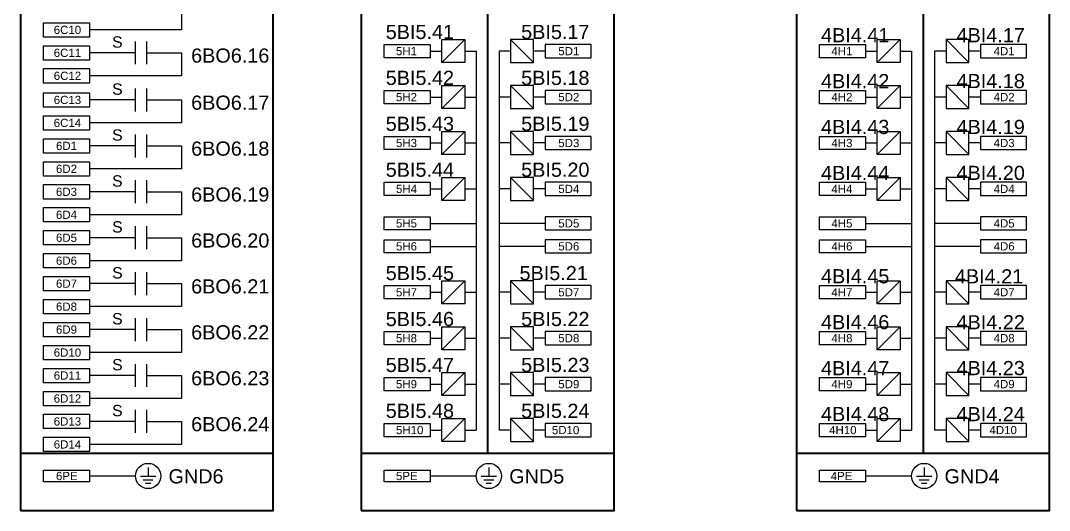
# Model space of a CAD drawing. Extents: x -144 to 228, y -238 to 10.
# Drawn here: x -144 to 31.5, y -231.3 to -147.7 of the extents above; entities that cross this region are included whole.
import ezdxf
from ezdxf.enums import TextEntityAlignment as Align

# ---------------------------------------------------------------- set-up
doc = ezdxf.new("R2010")
doc.units = 0
doc.header["$LTSCALE"] = 5
doc.header["$MEASUREMENT"] = 0
doc.styles.get("Standard").update_dxf_attribs({"font": 'arial.ttf'})

msp = doc.modelspace()

# ---------------------------------------------------------------- linework, layer by layer
at = {"lineweight": 35}
for p, q in [((-64.34, 0), (-64.34, -221.48)), ((9.93, 0), (9.93, -221.48)), ((-144.02, -221.48), (-100.9, -221.48)), ((-85.9, -221.48), (-42.78, -221.48)), ((-11.63, -221.48), (31.49, -221.48))]:
    msp.add_line(p, q, dxfattribs=at)
at = {"lineweight": 25}
for p, q in [((-68.26, -150.92), (-72.18, -154.84)), ((-60.42, -150.92), (-56.5, -154.84)), ((6.01, -150.92), (2.09, -154.84)), ((13.85, -150.92), (17.77, -154.84)), ((-124.42, -155.13), (-124.42, -151.22)), ((-122.46, -155.13), (-122.46, -151.22)), ((-124.42, -153.17), (-132.26, -153.17)), ((-122.46, -153.17), (-116.58, -153.17)), ((-74.14, -152.88), (-72.18, -152.88)), ((-54.54, -152.88), (-56.5, -152.88)), ((0.13, -152.88), (2.09, -152.88)), ((19.73, -152.88), (17.77, -152.88)), ((-124.42, -163.17), (-124.42, -159.25)), ((-122.46, -163.17), (-122.46, -159.25)), ((-68.26, -158.76), (-72.18, -162.68)), ((-60.42, -158.76), (-56.5, -162.68)), ((6.01, -158.76), (2.09, -162.68)), ((13.85, -158.76), (17.77, -162.68)), ((-124.42, -161.21), (-132.26, -161.21)), ((-122.46, -161.21), (-116.58, -161.21)), ((-74.14, -160.72), (-72.18, -160.72)), ((-54.54, -160.72), (-56.5, -160.72)), ((0.13, -160.72), (2.09, -160.72)), ((19.73, -160.72), (17.77, -160.72)), ((-68.26, -166.6), (-72.18, -170.52)), ((-60.42, -166.6), (-56.5, -170.52)), ((6.01, -166.6), (2.09, -170.52)), ((13.85, -166.6), (17.77, -170.52)), ((-124.42, -171.01), (-124.42, -167.09)), ((-122.46, -171.01), (-122.46, -167.09)), ((-124.42, -169.05), (-132.26, -169.05)), ((-122.46, -169.05), (-116.58, -169.05)), ((-74.14, -168.56), (-72.18, -168.56)), ((-54.54, -168.56), (-56.5, -168.56)), ((0.13, -168.56), (2.09, -168.56)), ((19.73, -168.56), (17.77, -168.56)), ((-124.42, -178.85), (-124.42, -174.93)), ((-122.46, -178.85), (-122.46, -174.93)), ((-68.26, -174.44), (-72.18, -178.36)), ((-60.42, -174.44), (-56.5, -178.36)), ((6.01, -174.44), (2.09, -178.36)), ((13.85, -174.44), (17.77, -178.36)), ((-124.42, -176.89), (-132.26, -176.89)), ((-122.46, -176.89), (-116.58, -176.89)), ((-74.14, -176.4), (-72.18, -176.4)), ((-54.54, -176.4), (-56.5, -176.4)), ((0.13, -176.4), (2.09, -176.4)), ((19.73, -176.4), (17.77, -176.4)), ((-74.14, -182.28), (-68.26, -182.28)), ((-54.54, -182.28), (-60.42, -182.28)), ((0.13, -182.28), (6.01, -182.28)), ((19.73, -182.28), (13.85, -182.28)), ((-124.42, -186.69), (-124.42, -182.77)), ((-122.46, -186.69), (-122.46, -182.77)), ((-124.42, -184.73), (-132.26, -184.73)), ((-122.46, -184.73), (-116.58, -184.73)), ((-74.14, -186.2), (-68.26, -186.2)), ((-54.54, -186.2), (-60.42, -186.2)), ((0.13, -186.2), (6.01, -186.2)), ((19.73, -186.2), (13.85, -186.2)), ((-124.42, -194.53), (-124.42, -190.61)), ((-122.46, -194.53), (-122.46, -190.61)), ((-124.42, -192.57), (-132.26, -192.57)), ((-122.46, -192.57), (-116.58, -192.57)), ((-68.26, -192.08), (-72.18, -196)), ((-60.42, -192.08), (-56.5, -196)), ((6.01, -192.08), (2.09, -196)), ((13.85, -192.08), (17.77, -196)), ((-74.14, -194.04), (-72.18, -194.04)), ((-54.54, -194.04), (-56.5, -194.04)), ((0.13, -194.04), (2.09, -194.04)), ((19.73, -194.04), (17.77, -194.04)), ((-124.42, -202.37), (-124.42, -198.45)), ((-122.46, -202.37), (-122.46, -198.45)), ((-68.26, -199.92), (-72.18, -203.84)), ((-60.42, -199.92), (-56.5, -203.84)), ((6.01, -199.92), (2.09, -203.84)), ((13.85, -199.92), (17.77, -203.84)), ((-124.42, -200.41), (-132.26, -200.41)), ((-122.46, -200.41), (-116.58, -200.41)), ((-74.14, -201.88), (-72.18, -201.88)), ((-54.54, -201.88), (-56.5, -201.88)), ((0.13, -201.88), (2.09, -201.88)), ((19.73, -201.88), (17.77, -201.88)), ((-124.42, -210.21), (-124.42, -206.29)), ((-122.46, -210.21), (-122.46, -206.29)), ((-124.42, -208.25), (-132.26, -208.25)), ((-122.46, -208.25), (-116.58, -208.25)), ((-68.26, -207.76), (-72.18, -211.68)), ((-60.42, -207.76), (-56.5, -211.68)), ((6.01, -207.76), (2.09, -211.68)), ((13.85, -207.76), (17.77, -211.68)), ((-74.14, -209.72), (-72.18, -209.72)), ((-54.54, -209.72), (-56.5, -209.72)), ((0.13, -209.72), (2.09, -209.72)), ((19.73, -209.72), (17.77, -209.72)), ((-124.42, -218.05), (-124.42, -214.13)), ((-122.46, -218.05), (-122.46, -214.13)), ((-68.26, -215.6), (-72.18, -219.52)), ((-60.42, -215.6), (-56.5, -219.52)), ((6.01, -215.6), (2.09, -219.52)), ((13.85, -215.6), (17.77, -219.52)), ((-124.42, -216.09), (-132.26, -216.09)), ((-122.46, -216.09), (-116.58, -216.09)), ((-74.14, -217.56), (-72.18, -217.56)), ((-54.54, -217.56), (-56.5, -217.56)), ((0.13, -217.56), (2.09, -217.56)), ((19.73, -217.56), (17.77, -217.56)), ((-122.26, -223.93), (-122.26, -225.5)), ((-64.14, -223.93), (-64.14, -225.5)), ((10.13, -223.93), (10.13, -225.5)), ((-132.26, -225.4), (-124.42, -225.4)), ((-120.96, -225.51), (-123.56, -225.51)), ((-121.43, -226.09), (-123.09, -226.09)), ((-74.14, -225.4), (-66.3, -225.4)), ((-62.84, -225.51), (-65.44, -225.51)), ((-63.31, -226.09), (-64.97, -226.09)), ((0.13, -225.4), (7.97, -225.4)), ((11.43, -225.51), (8.82, -225.51)), ((10.96, -226.09), (9.29, -226.09)), ((-121.79, -226.67), (-122.73, -226.67)), ((-63.67, -226.67), (-64.61, -226.67)), ((10.6, -226.67), (9.66, -226.67))]:
    msp.add_line(p, q, dxfattribs=at)
at = {"lineweight": 35}
for points in [[(-144.02, -231.28), (-100.9, -231.28), (-100.9, 0), (-144.02, 0), (-144.02, -231.28)], [(-85.9, -231.28), (-42.78, -231.28), (-42.78, 0), (-85.9, 0), (-85.9, -231.28)], [(-11.63, -231.28), (31.49, -231.28), (31.49, 0), (-11.63, 0), (-11.63, -231.28)]]:
    msp.add_lwpolyline(points, close=True, dxfattribs=at)
at = {"lineweight": 25}
for points in [[(-116.58, -145.33), (-116.58, -149.25), (-132.26, -149.25)], [(-116.58, -153.17), (-116.58, -157.09), (-132.26, -157.09)], [(-68.26, -152.88), (-66.3, -152.88), (-66.3, -160.72)], [(-60.42, -152.88), (-62.38, -152.88), (-62.38, -160.72)], [(6.01, -152.88), (7.97, -152.88), (7.97, -160.72)], [(13.85, -152.88), (11.89, -152.88), (11.89, -160.72)], [(-116.58, -161.21), (-116.58, -165.13), (-132.26, -165.13)], [(-68.26, -160.72), (-66.3, -160.72), (-66.3, -168.56)], [(-60.42, -160.72), (-62.38, -160.72), (-62.38, -168.56)], [(6.01, -160.72), (7.97, -160.72), (7.97, -168.56)], [(13.85, -160.72), (11.89, -160.72), (11.89, -168.56)], [(-116.58, -169.05), (-116.58, -172.97), (-132.26, -172.97)], [(-68.26, -168.56), (-66.3, -168.56), (-66.3, -176.4)], [(-60.42, -168.56), (-62.38, -168.56), (-62.38, -176.4)], [(6.01, -168.56), (7.97, -168.56), (7.97, -176.4)], [(13.85, -168.56), (11.89, -168.56), (11.89, -176.4)], [(-116.58, -176.89), (-116.58, -180.81), (-132.26, -180.81)], [(-68.26, -176.4), (-66.3, -176.4), (-66.3, -184.24)], [(-60.42, -176.4), (-62.38, -176.4), (-62.38, -184.24)], [(6.01, -176.4), (7.97, -176.4), (7.97, -184.24)], [(13.85, -176.4), (11.89, -176.4), (11.89, -184.24)], [(-68.26, -182.28), (-66.3, -182.28), (-66.3, -188.16)], [(-60.42, -182.28), (-62.38, -182.28), (-62.38, -190.12)], [(6.01, -182.28), (7.97, -182.28), (7.97, -188.16)], [(13.85, -182.28), (11.89, -182.28), (11.89, -190.12)], [(-116.58, -184.73), (-116.58, -188.65), (-132.26, -188.65)], [(-68.26, -186.2), (-66.3, -186.2), (-66.3, -194.04)], [(-60.42, -186.2), (-62.38, -186.2), (-62.38, -194.04)], [(6.01, -186.2), (7.97, -186.2), (7.97, -194.04)], [(13.85, -186.2), (11.89, -186.2), (11.89, -194.04)], [(-116.58, -192.57), (-116.58, -196.49), (-132.26, -196.49)], [(-68.26, -194.04), (-66.3, -194.04), (-66.3, -201.88)], [(-60.42, -194.04), (-62.38, -194.04), (-62.38, -201.88)], [(6.01, -194.04), (7.97, -194.04), (7.97, -201.88)], [(13.85, -194.04), (11.89, -194.04), (11.89, -201.88)], [(-116.58, -200.41), (-116.58, -204.33), (-132.26, -204.33)], [(-68.26, -201.88), (-66.3, -201.88), (-66.3, -209.72)], [(-60.42, -201.88), (-62.38, -201.88), (-62.38, -209.72)], [(6.01, -201.88), (7.97, -201.88), (7.97, -209.72)], [(13.85, -201.88), (11.89, -201.88), (11.89, -209.72)], [(-116.58, -208.25), (-116.58, -212.17), (-132.26, -212.17)], [(-68.26, -209.72), (-66.3, -209.72), (-66.3, -217.56)], [(-60.42, -209.72), (-62.38, -209.72), (-62.38, -217.56)], [(6.01, -209.72), (7.97, -209.72), (7.97, -217.56)], [(13.85, -209.72), (11.89, -209.72), (11.89, -217.56)], [(-116.58, -216.09), (-116.58, -220.01), (-132.26, -220.01)], [(-68.26, -217.56), (-66.3, -217.56), (-66.3, -217.56)], [(-60.42, -217.56), (-62.38, -217.56), (-62.38, -217.56)], [(6.01, -217.56), (7.97, -217.56), (7.97, -217.56)], [(13.85, -217.56), (11.89, -217.56), (11.89, -217.56)]]:
    msp.add_lwpolyline(points, dxfattribs=at)
for points in [[(-132.26, -150.48), (-140.1, -150.48), (-140.1, -148.03), (-132.26, -148.03), (-132.26, -150.48)], [(-68.26, -154.84), (-72.18, -154.84), (-72.18, -150.92), (-68.26, -150.92), (-68.26, -154.84)], [(-60.42, -154.84), (-56.5, -154.84), (-56.5, -150.92), (-60.42, -150.92), (-60.42, -154.84)], [(6.01, -154.84), (2.09, -154.84), (2.09, -150.92), (6.01, -150.92), (6.01, -154.84)], [(13.85, -154.84), (17.77, -154.84), (17.77, -150.92), (13.85, -150.92), (13.85, -154.84)], [(-132.26, -154.4), (-140.1, -154.4), (-140.1, -151.95), (-132.26, -151.95), (-132.26, -154.4)], [(-74.14, -154.01), (-81.98, -154.01), (-81.98, -151.75), (-74.14, -151.75), (-74.14, -154.01)], [(-54.54, -154.01), (-46.7, -154.01), (-46.7, -151.75), (-54.54, -151.75), (-54.54, -154.01)], [(0.13, -154.01), (-7.71, -154.01), (-7.71, -151.75), (0.13, -151.75), (0.13, -154.01)], [(19.73, -154.01), (27.57, -154.01), (27.57, -151.75), (19.73, -151.75), (19.73, -154.01)], [(-132.26, -158.32), (-140.1, -158.32), (-140.1, -155.87), (-132.26, -155.87), (-132.26, -158.32)], [(-74.14, -161.85), (-81.98, -161.85), (-81.98, -159.59), (-74.14, -159.59), (-74.14, -161.85)], [(-68.26, -162.68), (-72.18, -162.68), (-72.18, -158.76), (-68.26, -158.76), (-68.26, -162.68)], [(-60.42, -162.68), (-56.5, -162.68), (-56.5, -158.76), (-60.42, -158.76), (-60.42, -162.68)], [(-54.54, -161.85), (-46.7, -161.85), (-46.7, -159.59), (-54.54, -159.59), (-54.54, -161.85)], [(0.13, -161.85), (-7.71, -161.85), (-7.71, -159.59), (0.13, -159.59), (0.13, -161.85)], [(6.01, -162.68), (2.09, -162.68), (2.09, -158.76), (6.01, -158.76), (6.01, -162.68)], [(13.85, -162.68), (17.77, -162.68), (17.77, -158.76), (13.85, -158.76), (13.85, -162.68)], [(19.73, -161.85), (27.57, -161.85), (27.57, -159.59), (19.73, -159.59), (19.73, -161.85)], [(-132.26, -162.44), (-140.1, -162.44), (-140.1, -159.99), (-132.26, -159.99), (-132.26, -162.44)], [(-132.26, -166.36), (-140.1, -166.36), (-140.1, -163.91), (-132.26, -163.91), (-132.26, -166.36)], [(-68.26, -170.52), (-72.18, -170.52), (-72.18, -166.6), (-68.26, -166.6), (-68.26, -170.52)], [(-60.42, -170.52), (-56.5, -170.52), (-56.5, -166.6), (-60.42, -166.6), (-60.42, -170.52)], [(6.01, -170.52), (2.09, -170.52), (2.09, -166.6), (6.01, -166.6), (6.01, -170.52)], [(13.85, -170.52), (17.77, -170.52), (17.77, -166.6), (13.85, -166.6), (13.85, -170.52)], [(-132.26, -170.28), (-140.1, -170.28), (-140.1, -167.83), (-132.26, -167.83), (-132.26, -170.28)], [(-74.14, -169.69), (-81.98, -169.69), (-81.98, -167.43), (-74.14, -167.43), (-74.14, -169.69)], [(-54.54, -169.69), (-46.7, -169.69), (-46.7, -167.43), (-54.54, -167.43), (-54.54, -169.69)], [(0.13, -169.69), (-7.71, -169.69), (-7.71, -167.43), (0.13, -167.43), (0.13, -169.69)], [(19.73, -169.69), (27.57, -169.69), (27.57, -167.43), (19.73, -167.43), (19.73, -169.69)], [(-132.26, -174.2), (-140.1, -174.2), (-140.1, -171.75), (-132.26, -171.75), (-132.26, -174.2)], [(-74.14, -177.53), (-81.98, -177.53), (-81.98, -175.27), (-74.14, -175.27), (-74.14, -177.53)], [(-68.26, -178.36), (-72.18, -178.36), (-72.18, -174.44), (-68.26, -174.44), (-68.26, -178.36)], [(-60.42, -178.36), (-56.5, -178.36), (-56.5, -174.44), (-60.42, -174.44), (-60.42, -178.36)], [(-54.54, -177.53), (-46.7, -177.53), (-46.7, -175.27), (-54.54, -175.27), (-54.54, -177.53)], [(0.13, -177.53), (-7.71, -177.53), (-7.71, -175.27), (0.13, -175.27), (0.13, -177.53)], [(6.01, -178.36), (2.09, -178.36), (2.09, -174.44), (6.01, -174.44), (6.01, -178.36)], [(13.85, -178.36), (17.77, -178.36), (17.77, -174.44), (13.85, -174.44), (13.85, -178.36)], [(19.73, -177.53), (27.57, -177.53), (27.57, -175.27), (19.73, -175.27), (19.73, -177.53)], [(-132.26, -178.12), (-140.1, -178.12), (-140.1, -175.67), (-132.26, -175.67), (-132.26, -178.12)], [(-132.26, -182.04), (-140.1, -182.04), (-140.1, -179.59), (-132.26, -179.59), (-132.26, -182.04)], [(-74.14, -183.41), (-81.98, -183.41), (-81.98, -181.15), (-74.14, -181.15), (-74.14, -183.41)], [(-54.54, -183.41), (-46.7, -183.41), (-46.7, -181.15), (-54.54, -181.15), (-54.54, -183.41)], [(0.13, -183.41), (-7.71, -183.41), (-7.71, -181.15), (0.13, -181.15), (0.13, -183.41)], [(19.73, -183.41), (27.57, -183.41), (27.57, -181.15), (19.73, -181.15), (19.73, -183.41)], [(-132.26, -185.96), (-140.1, -185.96), (-140.1, -183.51), (-132.26, -183.51), (-132.26, -185.96)], [(-74.14, -187.33), (-81.98, -187.33), (-81.98, -185.07), (-74.14, -185.07), (-74.14, -187.33)], [(-54.54, -187.33), (-46.7, -187.33), (-46.7, -185.07), (-54.54, -185.07), (-54.54, -187.33)], [(0.13, -187.33), (-7.71, -187.33), (-7.71, -185.07), (0.13, -185.07), (0.13, -187.33)], [(19.73, -187.33), (27.57, -187.33), (27.57, -185.07), (19.73, -185.07), (19.73, -187.33)], [(-132.26, -189.88), (-140.1, -189.88), (-140.1, -187.43), (-132.26, -187.43), (-132.26, -189.88)], [(-132.26, -193.8), (-140.1, -193.8), (-140.1, -191.35), (-132.26, -191.35), (-132.26, -193.8)], [(-74.14, -195.17), (-81.98, -195.17), (-81.98, -192.91), (-74.14, -192.91), (-74.14, -195.17)], [(-68.26, -196), (-72.18, -196), (-72.18, -192.08), (-68.26, -192.08), (-68.26, -196)], [(-60.42, -196), (-56.5, -196), (-56.5, -192.08), (-60.42, -192.08), (-60.42, -196)], [(-54.54, -195.17), (-46.7, -195.17), (-46.7, -192.91), (-54.54, -192.91), (-54.54, -195.17)], [(0.13, -195.17), (-7.71, -195.17), (-7.71, -192.91), (0.13, -192.91), (0.13, -195.17)], [(6.01, -196), (2.09, -196), (2.09, -192.08), (6.01, -192.08), (6.01, -196)], [(13.85, -196), (17.77, -196), (17.77, -192.08), (13.85, -192.08), (13.85, -196)], [(19.73, -195.17), (27.57, -195.17), (27.57, -192.91), (19.73, -192.91), (19.73, -195.17)], [(-132.26, -197.72), (-140.1, -197.72), (-140.1, -195.27), (-132.26, -195.27), (-132.26, -197.72)], [(-132.26, -201.64), (-140.1, -201.64), (-140.1, -199.19), (-132.26, -199.19), (-132.26, -201.64)], [(-68.26, -203.84), (-72.18, -203.84), (-72.18, -199.92), (-68.26, -199.92), (-68.26, -203.84)], [(-60.42, -203.84), (-56.5, -203.84), (-56.5, -199.92), (-60.42, -199.92), (-60.42, -203.84)], [(6.01, -203.84), (2.09, -203.84), (2.09, -199.92), (6.01, -199.92), (6.01, -203.84)], [(13.85, -203.84), (17.77, -203.84), (17.77, -199.92), (13.85, -199.92), (13.85, -203.84)], [(-74.14, -203.01), (-81.98, -203.01), (-81.98, -200.75), (-74.14, -200.75), (-74.14, -203.01)], [(-54.54, -203.01), (-46.7, -203.01), (-46.7, -200.75), (-54.54, -200.75), (-54.54, -203.01)], [(0.13, -203.01), (-7.71, -203.01), (-7.71, -200.75), (0.13, -200.75), (0.13, -203.01)], [(19.73, -203.01), (27.57, -203.01), (27.57, -200.75), (19.73, -200.75), (19.73, -203.01)], [(-132.26, -205.56), (-140.1, -205.56), (-140.1, -203.11), (-132.26, -203.11), (-132.26, -205.56)], [(-132.26, -209.48), (-140.1, -209.48), (-140.1, -207.03), (-132.26, -207.03), (-132.26, -209.48)], [(-74.14, -210.85), (-81.98, -210.85), (-81.98, -208.59), (-74.14, -208.59), (-74.14, -210.85)], [(-68.26, -211.68), (-72.18, -211.68), (-72.18, -207.76), (-68.26, -207.76), (-68.26, -211.68)], [(-60.42, -211.68), (-56.5, -211.68), (-56.5, -207.76), (-60.42, -207.76), (-60.42, -211.68)], [(-54.54, -210.85), (-46.7, -210.85), (-46.7, -208.59), (-54.54, -208.59), (-54.54, -210.85)], [(0.13, -210.85), (-7.71, -210.85), (-7.71, -208.59), (0.13, -208.59), (0.13, -210.85)], [(6.01, -211.68), (2.09, -211.68), (2.09, -207.76), (6.01, -207.76), (6.01, -211.68)], [(13.85, -211.68), (17.77, -211.68), (17.77, -207.76), (13.85, -207.76), (13.85, -211.68)], [(19.73, -210.85), (27.57, -210.85), (27.57, -208.59), (19.73, -208.59), (19.73, -210.85)], [(-132.26, -213.4), (-140.1, -213.4), (-140.1, -210.95), (-132.26, -210.95), (-132.26, -213.4)], [(-132.26, -217.32), (-140.1, -217.32), (-140.1, -214.87), (-132.26, -214.87), (-132.26, -217.32)], [(-68.26, -219.52), (-72.18, -219.52), (-72.18, -215.6), (-68.26, -215.6), (-68.26, -219.52)], [(-60.42, -219.52), (-56.5, -219.52), (-56.5, -215.6), (-60.42, -215.6), (-60.42, -219.52)], [(6.01, -219.52), (2.09, -219.52), (2.09, -215.6), (6.01, -215.6), (6.01, -219.52)], [(13.85, -219.52), (17.77, -219.52), (17.77, -215.6), (13.85, -215.6), (13.85, -219.52)], [(-74.14, -218.69), (-81.98, -218.69), (-81.98, -216.43), (-74.14, -216.43), (-74.14, -218.69)], [(-54.54, -218.69), (-46.7, -218.69), (-46.7, -216.43), (-54.54, -216.43), (-54.54, -218.69)], [(0.13, -218.69), (-7.71, -218.69), (-7.71, -216.43), (0.13, -216.43), (0.13, -218.69)], [(19.73, -218.69), (27.57, -218.69), (27.57, -216.43), (19.73, -216.43), (19.73, -218.69)], [(-132.26, -221.24), (-140.1, -221.24), (-140.1, -218.79), (-132.26, -218.79), (-132.26, -221.24)], [(-132.26, -226.38), (-140.1, -226.38), (-140.1, -224.42), (-132.26, -224.42), (-132.26, -226.38)], [(-74.14, -226.38), (-81.98, -226.38), (-81.98, -224.42), (-74.14, -224.42), (-74.14, -226.38)], [(0.13, -226.38), (-7.71, -226.38), (-7.71, -224.42), (0.13, -224.42), (0.13, -226.38)]]:
    msp.add_lwpolyline(points, close=True, dxfattribs=at)
for centre in [(-122.26, -225.4), (-64.14, -225.4), (10.13, -225.4)]:
    msp.add_circle(centre, 2.16, dxfattribs=at)

# ---------------------------------------------------------------- texts
for s, insert, char_height, attachment_point, line_spacing_factor in [('5BI5.41', (-81.73, -149.62), 2.42, 4, 0.8), ('5BI5.17', (-46.97, -149.62), 2.42, 6, 0.8), ('4BI4.41', (-7.47, -150.16), 2.42, 4, 0.8), ('4BI4.17', (27.3, -150.16), 2.42, 6, 0.8), ('{\\fArial|b0|i0|c0|p0;S}', (-126.6, -150.35), 1.936, 3, 0.96), ('6BO6.16', (-114.92, -154.88), 2.42, 7, 0.96), ('5BI5.42', (-81.73, -157.46), 2.42, 4, 0.8), ('5BI5.18', (-46.97, -157.46), 2.42, 6, 0.8), ('4BI4.42', (-7.47, -158), 2.42, 4, 0.8), ('4BI4.18', (27.3, -158), 2.42, 6, 0.8), ('{\\fArial|b0|i0|c0|p0;S}', (-126.6, -158.39), 1.936, 3, 0.96), ('6BO6.17', (-114.92, -162.92), 2.42, 7, 0.96), ('5BI5.43', (-81.73, -165.3), 2.42, 4, 0.8), ('5BI5.19', (-46.97, -165.3), 2.42, 6, 0.8), ('4BI4.43', (-7.47, -165.84), 2.42, 4, 0.8), ('4BI4.19', (27.3, -165.84), 2.42, 6, 0.8), ('{\\fArial|b0|i0|c0|p0;S}', (-126.6, -166.23), 1.936, 3, 0.96), ('6BO6.18', (-114.92, -170.76), 2.42, 7, 0.96), ('5BI5.44', (-81.73, -173.14), 2.42, 4, 0.8), ('5BI5.20', (-46.97, -173.14), 2.42, 6, 0.8), ('4BI4.44', (-7.47, -173.68), 2.42, 4, 0.8), ('4BI4.20', (27.3, -173.68), 2.42, 6, 0.8), ('{\\fArial|b0|i0|c0|p0;S}', (-126.6, -174.07), 1.936, 3, 0.96), ('6BO6.19', (-114.92, -178.6), 2.42, 7, 0.96), ('{\\fArial|b0|i0|c0|p0;S}', (-126.6, -181.91), 1.936, 3, 0.96), ('6BO6.20', (-114.92, -186.44), 2.42, 7, 0.96), ('5BI5.21', (-47.25, -190.78), 2.42, 6, 0.8), ('{\\fArial|b0|i0|c0|p0;S}', (-126.6, -189.75), 1.936, 3, 0.96), ('5BI5.45', (-81.73, -190.78), 2.42, 4, 0.8), ('4BI4.45', (-7.47, -191.32), 2.42, 4, 0.8), ('4BI4.21', (27.02, -191.32), 2.42, 6, 0.8), ('6BO6.21', (-114.92, -194.28), 2.42, 7, 0.96), ('{\\fArial|b0|i0|c0|p0;S}', (-126.6, -197.59), 1.936, 3, 0.96), ('5BI5.46', (-81.73, -198.62), 2.42, 4, 0.8), ('5BI5.22', (-46.97, -198.62), 2.42, 6, 0.8), ('4BI4.46', (-7.47, -199.16), 2.42, 4, 0.8), ('4BI4.22', (27.3, -199.16), 2.42, 6, 0.8), ('6BO6.22', (-114.92, -202.12), 2.42, 7, 0.96), ('5BI5.47', (-81.73, -206.46), 2.42, 4, 0.8), ('5BI5.23', (-46.97, -206.46), 2.42, 6, 0.8), ('{\\fArial|b0|i0|c0|p0;S}', (-126.6, -205.43), 1.936, 3, 0.96), ('4BI4.47', (-7.47, -207), 2.42, 4, 0.8), ('4BI4.23', (27.3, -207), 2.42, 6, 0.8), ('6BO6.23', (-114.92, -209.96), 2.42, 7, 0.96), ('{\\fArial|b0|i0|c0|p0;S}', (-126.6, -213.27), 1.936, 3, 0.96), ('5BI5.48', (-81.73, -214.3), 2.42, 4, 0.8), ('5BI5.24', (-46.97, -214.3), 2.42, 6, 0.8), ('4BI4.48', (-7.47, -214.84), 2.42, 4, 0.8), ('4BI4.24', (27.3, -214.84), 2.42, 6, 0.8), ('6BO6.24', (-114.92, -217.8), 2.42, 7, 0.96), ('GND6', (-118.78, -226.7), 2.42, 7, 0.8), ('GND5', (-60.66, -226.7), 2.42, 7, 0.8), ('{\\fArial|b0|i0|c0|p0;GND4}', (13.6, -226.7), 2.4201, 7, 0.8)]:
    msp.add_mtext(s, dxfattribs=dict(insert=insert, char_height=char_height, attachment_point=attachment_point, line_spacing_factor=line_spacing_factor))
at = {"flags": 4}
for tag, text, p in [('6C10', '6C10', (-138.36, -149.25)), ('6C11', '6C11', (-138.36, -153.17)), ('5H1', '5H1', (-79.98, -152.88)), ('4D1', '4D1', (21.97, -152.88)), ('6C12', '6C12', (-138.36, -157.09)), ('6C13', '6C13', (-138.36, -161.21)), ('5H2', '5H2', (-79.98, -160.72)), ('4D2', '4D2', (21.97, -160.72)), ('6C14', '6C14', (-138.36, -165.13)), ('6D1', '6D1', (-137.98, -169.05)), ('5H3', '5H3', (-79.98, -168.56)), ('4D3', '4D3', (21.97, -168.56)), ('6D2', '6D2', (-137.98, -172.97)), ('6D3', '6D3', (-137.98, -176.89)), ('5H4', '5H4', (-79.98, -176.4)), ('4D4', '4D4', (21.97, -176.4)), ('6D4', '6D4', (-137.98, -180.81)), ('5H5', '5H5', (-79.98, -182.28)), ('4D5', '4D5', (21.97, -182.28)), ('6D5', '6D5', (-137.98, -184.73)), ('5H6', '5H6', (-79.98, -186.2)), ('4D6', '4D6', (21.97, -186.2)), ('6D6', '6D6', (-137.98, -188.65)), ('6D7', '6D7', (-137.98, -192.57)), ('5H7', '5H7', (-79.98, -194.04)), ('4D7', '4D7', (21.97, -194.04)), ('6D8', '6D8', (-137.98, -196.49)), ('6D9', '6D9', (-137.98, -200.41)), ('5H8', '5H8', (-79.98, -201.88)), ('4D8', '4D8', (21.97, -201.88)), ('6D10', '6D10', (-138.36, -204.33)), ('6D11', '6D11', (-138.36, -208.25)), ('5H9', '5H9', (-79.98, -209.72)), ('4D9', '4D9', (21.97, -209.72)), ('6D12', '6D12', (-138.36, -212.17)), ('6D13', '6D13', (-138.36, -216.09)), ('5H10', '5H10', (-79.98, -217.56)), ('4D10', '4D10', (21.27, -217.56)), ('6D14', '6D14', (-138.36, -220.01)), ('6PE', '6PE', (-137.98, -225.4)), ('5PE', '5PE', (-79.98, -225.4))]:
    msp.add_attdef(tag, text=text, height=1.4, dxfattribs=at).set_placement(p, align=Align.MIDDLE_LEFT)
for tag, text, p in [('5D1', '5D1', (-48.7, -152.88)), ('4H1', '4H1', (-2.11, -152.88)), ('5D2', '5D2', (-48.7, -160.72)), ('4H2', '4H2', (-2.11, -160.72)), ('5D3', '5D3', (-48.7, -168.56)), ('4H3', '4H3', (-2.11, -168.56)), ('5D4', '5D4', (-48.7, -176.4)), ('4H4', '4H4', (-2.11, -176.4)), ('5D5', '5D5', (-48.7, -182.28)), ('4H5', '4H5', (-2.11, -182.28)), ('5D6', '5D6', (-48.7, -186.2)), ('4H6', '4H6', (-2.11, -186.2)), ('5D7', '5D7', (-48.7, -194.04)), ('4H7', '4H7', (-2.11, -194.04)), ('5D8', '5D8', (-48.7, -201.88)), ('4H8', '4H8', (-2.11, -201.88)), ('5D9', '5D9', (-48.7, -209.72)), ('4H9', '4H9', (-2.11, -209.72)), ('5D10', '5D10', (-48.7, -217.56)), ('4H10', '4H10', (-1.41, -217.56)), ('4PE', '4PE', (-2.11, -225.4))]:
    msp.add_attdef(tag, text=text, height=1.4, dxfattribs=at).set_placement(p, align=Align.MIDDLE_RIGHT)

doc.saveas('drawing.dxf')
